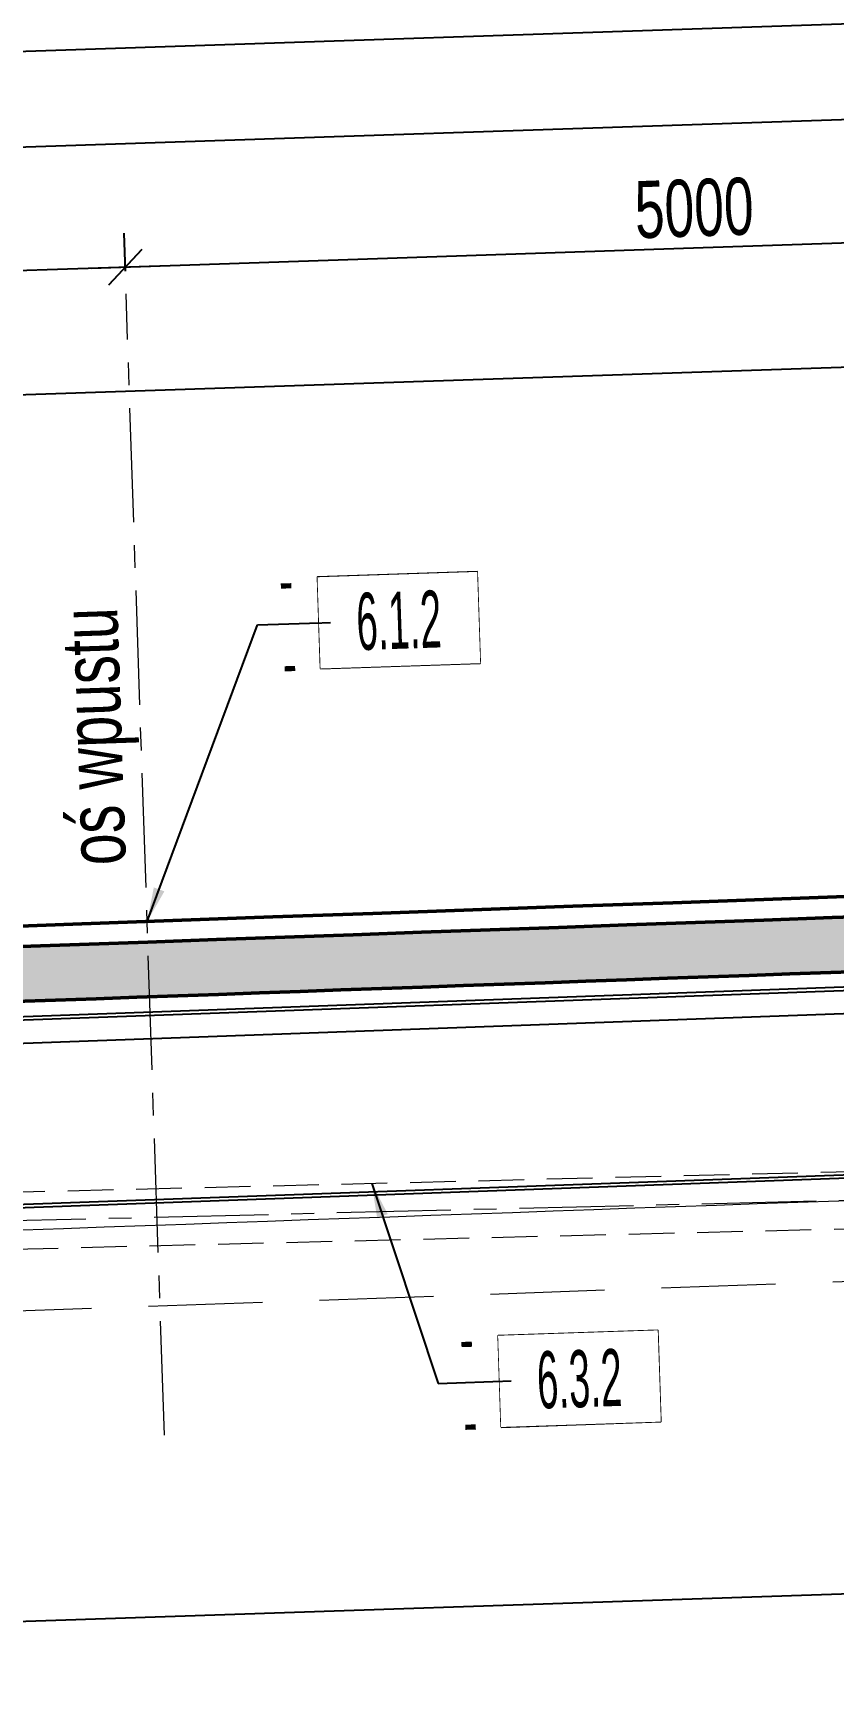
# Model space of a CAD drawing. Header units: metres. Extents: x 8395712 to 9795150, y 4166577 to 5794892.
# Drawn here: x 8418195.47 to 8418198.98, y 5772612.55 to 5772619.8 of the extents above; entities that cross this region are included whole.
import ezdxf
from ezdxf.enums import TextEntityAlignment as Align

# ---------------------------------------------------------------- set-up
doc = ezdxf.new("R2010")
doc.units = ezdxf.units.M
doc.set_wipeout_variables(frame=1)
doc.header["$PDMODE"] = 35
doc.header["$PDSIZE"] = 0.002
for name, pattern in [('CENTER', [2, 1.25, -0.25, 0.25, -0.25]), ('DASHED', [0.75, 0.5, -0.25]), ('HIDDEN', [0.375, 0.25, -0.125])]:
    doc.linetypes.add(name, pattern=pattern)
for name, color, linetype in [('00RysOpi-T', 2, 'Continuous'), ('AII_M_opisy do legendy', 2, 'Continuous'), ('AII_M_prefabrykaty', 6, 'Continuous'), ('AII_opis', 1, 'Continuous')]:
    doc.layers.add(name, color=color, linetype=linetype)
for name, color, linetype, lineweight in [('AII_M_konstrukcja 0.50', 3, 'Continuous', 50), ('AII_M_kreskowanie', 8, 'Continuous', 0), ('AII_M_linie kreskowane', 9, 'HIDDEN', 18), ('AII_M_odwodnienie', 8, 'Continuous', 9), ('AII_M_opisy wymiary', 1, 'Continuous', 25), ('AII_M_wymiary', 1, 'Continuous', 25), ('G_ProfilPodluznyKrzywa', 1, 'Continuous', 50)]:
    doc.layers.add(name, color=color, linetype=linetype, lineweight=lineweight)
doc.styles.add('AII_norm.', font='CDMSIMPL.shx', dxfattribs={"width": 0.75, "bigfont": 'CDMBIGPL.shx'})
doc.styles.add('CDMSTYLE', font='CDMSIMPL.shx', dxfattribs={"width": 0.7, "bigfont": 'CDMBIGPL.shx'})
doc.dimstyles.new('CDM-ME100MM', dxfattribs={"dimscale": 0.1, "dimtxt": 2.5, "dimasz": 1.5, "dimexe": 1.5, "dimexo": 1, "dimgap": 0.5, "dimtad": 1, "dimdec": 0, "dimlfac": 1000, "dimrnd": 1, "dimzin": 9, "dimtxsty": 'CDMSTYLE', "dimblk": 'OBLIQUE', "dimcen": 2.5, "dimdle": 1.5, "dimclrd": 9, "dimclre": 9, "dimclrt": 1, "dimadec": 1, "dimazin": 2, "dimtfac": 1, "dimtdec": 0, "dimtix": 1, "dimtmove": 2, "dimatfit": 3, "dimldrblk": 'DOT', "dimfxl": 1, "dimtvp": 1, "dimtolj": 1, "dimtzin": 0, "dimlwd": 25, "dimlwe": 25, "dimarcsym": 0})
doc.dimstyles.new('CDM-ME100MM$7', dxfattribs={"dimscale": 0.1, "dimtxt": 2.5, "dimasz": 1.5, "dimexe": 1.5, "dimexo": 1, "dimgap": 0.5, "dimtad": 1, "dimdec": 0, "dimlfac": 1000, "dimrnd": 1, "dimzin": 9, "dimtxsty": 'CDMSTYLE', "dimblk": 'OBLIQUE', "dimcen": 2.5, "dimdle": 1.5, "dimclrd": 9, "dimclre": 9, "dimclrt": 1, "dimadec": 1, "dimazin": 2, "dimtfac": 1, "dimtdec": 0, "dimtix": 1, "dimtmove": 2, "dimatfit": 3, "dimfxl": 1, "dimtvp": 1, "dimtolj": 1, "dimtzin": 0, "dimlwd": 25, "dimlwe": 25, "dimarcsym": 0})

# ---------------------------------------------------------------- blocks, each defined once
blk = doc.blocks.new('_OBLIQUE')
at = {"color": 0, "linetype": 'ByBlock'}
blk.add_line((-0.5, -0.5), (0.5, 0.5), dxfattribs=at)
blk = doc.blocks.new('*D100')
at = {"layer": 'AII_M_linie kreskowane', "color": 9, "linetype": 'Continuous', "lineweight": 25, "transparency": 16777216}
for p, q in [((8418201.716837922, 5772609.87320144), (8418201.605086591, 5772613.205705058)), ((8418130.799916105, 5772610.681258122), (8418201.76002956, 5772613.060816562)), ((8418131.056555934, 5772607.503697442), (8418130.944804601, 5772610.836201089))]:
    blk.add_line(p, q, dxfattribs=at)
at = {"layer": 'Defpoints', "color": 0, "linetype": 'Continuous', "lineweight": 25, "transparency": 16777216}
for p in [(8418201.610113828, 5772613.055789325), (8418201.720189413, 5772609.773257619), (8418131.059907425, 5772607.403753621)]:
    blk.add_point(p, dxfattribs=at)
at = {"layer": 'AII_M_linie kreskowane', "color": 9, "linetype": 'Continuous', "lineweight": 25, "transparency": 16777216, "xscale": 0.15, "yscale": 0.15, "zscale": 0.15}
for p, rotation in [((8418201.610113828, 5772613.055789325), 1.920622427509104), ((8418130.949831838, 5772610.686285357), 181.9206224275091)]:
    blk.add_blockref('_OBLIQUE', p, dxfattribs=dict(at, rotation=rotation))
at = {"layer": 'AII_M_linie kreskowane', "color": 1, "linetype": 'Continuous', "lineweight": 25, "transparency": 16777216, "char_height": 0.25, "attachment_point": 5, "rotation": 1.9206224275091044, "style": 'CDMSTYLE'}
for s, insert in [('\\A1;terasa zalewowa przy p=10% min. |t70000', (8418166.27271127, 5772612.087582289)), ('\\A1;70700', (8418166.28583794, 5772611.696135653))]:
    blk.add_mtext(s, dxfattribs=dict(at, insert=insert))
blk = doc.blocks.new('_DOT')
at = {"color": 0, "linetype": 'ByBlock'}
blk.add_line((-0.5, 0), (-1, 0), dxfattribs=at)
at = {"color": 0, "linetype": 'ByBlock', "const_width": 0.5}
blk.add_lwpolyline([(-0.25, 0, 1), (0.25, 0, 1)], format="xyb", close=True, dxfattribs=at)
blk = doc.blocks.new('*D101')
at = {"layer": 'AII_M_wymiary', "color": 9, "lineweight": 25, "transparency": 16777216}
for p, q in [((8418203.46351131, 5772616.307274248), (8418203.34907834, 5772619.719746239)), ((8418179.217672622, 5772618.760445488), (8418203.50402131, 5772619.574857743)), ((8418179.47699409, 5772615.502916438), (8418179.362561118, 5772618.915388457))]:
    blk.add_line(p, q, dxfattribs=at)
at = {"layer": 'Defpoints', "color": 0, "lineweight": 25, "transparency": 16777216}
for p in [(8418203.354105577, 5772619.569830506), (8418203.466862801, 5772616.207330427), (8418179.480345579, 5772615.402972616)]:
    blk.add_point(p, dxfattribs=at)
at = {"layer": 'AII_M_wymiary', "color": 9, "lineweight": 25, "transparency": 16777216, "xscale": 0.15, "yscale": 0.15, "zscale": 0.15}
for p, rotation in [((8418203.354105577, 5772619.569830506), 1.920622427509104), ((8418179.367588354, 5772618.765472724), 181.9206224275091)]:
    blk.add_blockref('_OBLIQUE', p, dxfattribs=dict(at, rotation=rotation))
at = {"layer": 'AII_M_wymiary', "color": 1, "lineweight": 25, "transparency": 16777216, "insert": (8418191.354981856, 5772619.342553304), "char_height": 0.25, "attachment_point": 5, "rotation": 1.9206224275091044, "style": 'CDMSTYLE'}
blk.add_mtext('\\A1;24000', dxfattribs=at)
blk = doc.blocks.new('*D102')
at = {"layer": 'AII_M_wymiary', "color": 9, "lineweight": 25, "transparency": 16777216}
for p, q in [((8418203.46351131, 5772616.307274249), (8418203.335044375, 5772620.138249045)), ((8418128.23228955, 5772617.469688007), (8418203.489987342, 5772619.993360549)), ((8418128.505644988, 5772613.793656087), (8418128.377178049, 5772617.624630975))]:
    blk.add_line(p, q, dxfattribs=at)
at = {"layer": 'Defpoints', "color": 0, "lineweight": 25, "transparency": 16777216}
for p in [(8418203.34007161, 5772619.988333313), (8418203.466862801, 5772616.207330428), (8418128.50899648, 5772613.693712266)]:
    blk.add_point(p, dxfattribs=at)
at = {"layer": 'AII_M_wymiary', "color": 9, "lineweight": 25, "transparency": 16777216, "xscale": 0.15, "yscale": 0.15, "zscale": 0.15}
for p, rotation in [((8418203.34007161, 5772619.988333313), 1.920622427509104), ((8418128.382205283, 5772617.474715242), 181.9206224275091)]:
    blk.add_blockref('_OBLIQUE', p, dxfattribs=dict(at, rotation=rotation))
at = {"layer": 'AII_M_wymiary', "color": 1, "lineweight": 25, "transparency": 16777216, "insert": (8418165.855273338, 5772618.906425965), "char_height": 0.25, "attachment_point": 5, "rotation": 1.9206224275091044, "style": 'CDMSTYLE'}
blk.add_mtext('\\A1;Lt=75000', dxfattribs=at)
blk = doc.blocks.new('*D116')
at = {"layer": 'AII_M_wymiary', "color": 9, "linetype": 'Continuous', "lineweight": 25, "transparency": 16777216}
for p, q in [((8418204.366897535, 5772616.22138065), (8418204.219954044, 5772620.603339291)), ((8418204.374897012, 5772620.458450793), (8418127.318210427, 5772617.874451417)), ((8418127.619639244, 5772613.361251447), (8418127.463098923, 5772618.029394386))]:
    blk.add_line(p, q, dxfattribs=at)
at = {"layer": 'Defpoints', "color": 0, "linetype": 'Continuous', "lineweight": 25, "transparency": 16777216}
for p in [(8418127.46812616, 5772617.879478653), (8418204.370249024, 5772616.121436829), (8418127.622990735, 5772613.261307626)]:
    blk.add_point(p, dxfattribs=at)
at = {"layer": 'AII_M_wymiary', "color": 9, "linetype": 'Continuous', "lineweight": 25, "transparency": 16777216, "xscale": 0.15, "yscale": 0.15, "zscale": 0.15}
for p, rotation in [((8418204.22498128, 5772620.453423558), 1.920622427509082), ((8418127.46812616, 5772617.879478653), 181.9206224275091)]:
    blk.add_blockref('_OBLIQUE', p, dxfattribs=dict(at, rotation=rotation))
at = {"layer": 'AII_M_wymiary', "color": 1, "linetype": 'Continuous', "lineweight": 25, "transparency": 16777216, "insert": (8418165.840688612, 5772619.341352793), "char_height": 0.25, "attachment_point": 5, "rotation": 1.9206224275091044, "style": 'CDMSTYLE'}
blk.add_mtext('\\A1;Lc=76800', dxfattribs=at)
blk = doc.blocks.new('OpiNum01')
at = {"layer": 'AII_M_opisy do legendy', "color": 0, "linetype": 'Continuous'}
blk.add_lwpolyline([(-3.5, -1.999999999999999), (3.500000000000001, -2), (3.5, 2), (-3.5, 2)], close=True, dxfattribs=at)
at = {"color": 9, "linetype": 'Continuous', "lineweight": 25, "style": 'CDMSTYLE', "width": 0.7, "flags": 1}
for tag, p in [('NAZWAPOL', (-4.104931844502406, -6.80252055447653)), ('NAZWAANG', (-4.104931844502403, -10.47658496644755)), ('SPECYF', (-4.104931844502399, -14.15064937841856)), ('ID', (-4.104931844502396, -17.82471379038958)), ('BAZA', (-4.104931844502392, -21.4987782023606)), ('RYSUNEK', (-4.104931844502389, -25.17284261433161))]:
    blk.add_attdef(tag, p, '', height=2, dxfattribs=at)
at = {"layer": 'AII_M_opisy do legendy', "linetype": 'Continuous', "lineweight": -2, "style": 'CDMSTYLE', "width": 0.5}
blk.add_attdef('NR', text='', height=2.5, dxfattribs=at).set_placement((0, 0), align=Align.MIDDLE)
at = {"color": 0, "linetype": 'Continuous'}
blk.add_wipeout([(-3.499999999999999, -1.9999999999999982), (3.4999999999999973, -1.9999999999999991), (3.499999999999997, 2), (-3.499999999999999, 2)], dxfattribs=at).dxf.layer = 'AII_M_opisy do legendy'
blk = doc.blocks.new('OpiTxt01')
at = {"color": 0, "linetype": 'Continuous', "lineweight": 20, "style": 'CDMSTYLE', "width": 0.7}
blk.add_attdef('TEKST_GORNY', (1, 0.8945185874659813), '', height=2, dxfattribs=at)
at = {"color": 0, "linetype": 'Continuous', "lineweight": -2, "style": 'CDMSTYLE', "width": 0.7}
blk.add_attdef('TEKST_DOLNY', (1.049030266685349, -2.731473425873787), '', height=2, dxfattribs=at)
blk = doc.blocks.new('*D226')
at = {"layer": 'AII_M_wymiary', "color": 9, "linetype": 'Continuous', "lineweight": 25, "transparency": 16777216}
for p, q in [((8418195.876596391, 5772618.760825438), (8418195.871001985, 5772618.927654554)), ((8418196.025944954, 5772618.782766057), (8418190.7289224, 5772618.605137046)), ((8418190.879405305, 5772618.593250903), (8418190.873810899, 5772618.760080016))]:
    blk.add_line(p, q, dxfattribs=at)
at = {"layer": 'Defpoints', "color": 0, "linetype": 'Continuous', "lineweight": 25, "transparency": 16777216}
for p in [(8418195.879947882, 5772618.660881617), (8418190.878838135, 5772618.610164283), (8418190.882756796, 5772618.493307082)]:
    blk.add_point(p, dxfattribs=at)
at = {"layer": 'AII_M_wymiary', "color": 9, "linetype": 'Continuous', "lineweight": 25, "transparency": 16777216, "xscale": 0.15, "yscale": 0.15, "zscale": 0.15}
for p, rotation in [((8418195.876029221, 5772618.777738821), 1.920622427509082), ((8418190.878838135, 5772618.610164283), 181.9206224275091)]:
    blk.add_blockref('_OBLIQUE', p, dxfattribs=dict(at, rotation=rotation))
at = {"layer": 'AII_M_wymiary', "color": 1, "linetype": 'Continuous', "lineweight": 25, "transparency": 16777216, "insert": (8418193.37156857, 5772618.86885324), "char_height": 0.25, "attachment_point": 5, "rotation": 1.920622427509091, "style": 'CDMSTYLE'}
blk.add_mtext('\\A1;5000', dxfattribs=at)
blk = doc.blocks.new('*D227')
at = {"layer": 'AII_M_wymiary', "color": 9, "linetype": 'Continuous', "lineweight": 25, "transparency": 16777216}
for p, q in [((8418200.87378748, 5772618.92839998), (8418200.868193073, 5772619.095229113)), ((8418201.023136042, 5772618.950340617), (8418195.726113489, 5772618.772711607)), ((8418195.876596393, 5772618.760825439), (8418195.871001987, 5772618.927654576))]:
    blk.add_line(p, q, dxfattribs=at)
at = {"layer": 'Defpoints', "color": 0, "linetype": 'Continuous', "lineweight": 25, "transparency": 16777216}
for p in [(8418200.877138969, 5772618.828456158), (8418195.876029223, 5772618.777738842), (8418195.879947882, 5772618.660881618)]:
    blk.add_point(p, dxfattribs=at)
at = {"layer": 'AII_M_wymiary', "color": 9, "linetype": 'Continuous', "lineweight": 25, "transparency": 16777216, "xscale": 0.15, "yscale": 0.15, "zscale": 0.15}
for p, rotation in [((8418200.87322031, 5772618.945313381), 1.920622427509162), ((8418195.876029223, 5772618.777738842), 181.9206224275091)]:
    blk.add_blockref('_OBLIQUE', p, dxfattribs=dict(at, rotation=rotation))
at = {"layer": 'AII_M_wymiary', "color": 1, "linetype": 'Continuous', "lineweight": 25, "transparency": 16777216, "insert": (8418198.368759654, 5772619.0364278), "char_height": 0.25, "attachment_point": 5, "rotation": 1.9206224275091168, "style": 'CDMSTYLE'}
blk.add_mtext('\\A1;5000', dxfattribs=at)
blk = doc.blocks.new('*D228')
at = {"layer": 'AII_M_opisy wymiary', "color": 9, "linetype": 'ByBlock', "lineweight": 25, "transparency": 16777216}
for p, q in [((8418204.366678644, 5772616.221373309), (8418204.284706129, 5772618.66585156)), ((8418204.439649098, 5772618.520963063), (8418139.016682852, 5772616.327085886)), ((8418139.248034272, 5772613.90364345), (8418139.161571348, 5772616.482028855))]:
    blk.add_line(p, q, dxfattribs=at)
at = {"layer": 'Defpoints', "color": 0, "linetype": 'ByBlock', "lineweight": 25, "transparency": 16777216}
for p in [(8418139.166598585, 5772616.332113123), (8418204.370030135, 5772616.121429488), (8418139.251385763, 5772613.803699629)]:
    blk.add_point(p, dxfattribs=at)
at = {"layer": 'AII_M_opisy wymiary', "color": 9, "linetype": 'ByBlock', "lineweight": 25, "transparency": 16777216, "xscale": 0.15, "yscale": 0.15, "zscale": 0.15}
for p, rotation in [((8418204.289733365, 5772618.515935827), 1.92062245079579), ((8418139.166598585, 5772616.332113123), 181.9206224507958)]:
    blk.add_blockref('_OBLIQUE', p, dxfattribs=dict(at, rotation=rotation))
at = {"layer": 'AII_M_opisy wymiary', "color": 1, "linetype": 'ByBlock', "lineweight": 25, "transparency": 16777216, "insert": (8418171.720904412, 5772617.640569422), "char_height": 0.25, "attachment_point": 5, "rotation": 1.9206224507958036, "style": 'CDMSTYLE'}
blk.add_mtext('\\A1;zasięg ścieku przykrawężnikowego-65160', dxfattribs=at)
blk = doc.blocks.new('*U427')
at = {"layer": 'AII_M_prefabrykaty', "color": 0, "linetype": 'ByBlock', "lineweight": -2}
for p, q in [((0.3499999975879299, 0.8364509619858569), (23.24925278525548, 0.8364509619858569)), ((0.3499999975879299, 0.8214509619858741), (23.24925278525548, 0.8214509619858741)), ((-3.065903954726646e-09, 0.7200000000000002), (23.59925278507467, 0.7200000000000002)), ((-4.18083345721243e-11, 0.01500000068585194), (23.59925278507467, 0.01500000068585194))]:
    blk.add_line(p, q, dxfattribs=at)
blk.add_lwpolyline([(0, 0), (23.59925278507467, 0), (23.59925278507467, 0.8999999999999999), (5.510910596163092e-17, 0.8999999999999999)], close=True, dxfattribs=at)

msp = doc.modelspace()

# ---------------------------------------------------------------- hatches: boundary and pattern name
at = {"layer": 'AII_M_kreskowanie', "linetype": 'Continuous', "lineweight": 0}
h = msp.add_hatch(dxfattribs=at)
h.set_pattern_fill('ANSI33', color=256, angle=1.920622450795788)
h.set_pattern_definition([(46.92062245079578, (8419754.918269407, 5772441.43848708), (-0.1826020399551773, 0.170752730590781), []), (46.92062245079578, (8419755.094946792, 5772441.444411734), (-0.1826020399551773, 0.170752730590781), [0.125, -0.0625])])
edge = h.paths.add_edge_path()
edge.add_line((8418178.85502972, 5772613.164105284), (8418180.254243225, 5772613.211026155))
edge.add_line((8418180.254243227, 5772613.211026155), (8418180.193845203, 5772615.012137812))
edge.add_ellipse((8418910.81203124, 5752628.691886774), major_axis=(19988.43453884873, 670.2871003972955), ratio=1, start_angle=90.10733989868459, end_angle=90.1729448485292, ccw=False)
edge.add_line((8418203.079103138, 5772615.83561001), (8418203.125999019, 5772614.437141873))
edge.add_line((8418203.12599902, 5772614.437141874), (8418204.025493417, 5772614.467305291))
edge.add_line((8418204.025493417, 5772614.467305291), (8418203.987231191, 5772615.608311756))
edge.add_line((8418203.98723119, 5772615.608311756), (8418204.387006477, 5772615.621717718))
edge.add_line((8418204.387006477, 5772615.621717718), (8418204.370249022, 5772616.121436827))
edge.add_ellipse((8418910.81203124, 5752628.691886774), major_axis=(19988.67440402097, 670.2951439752192), ratio=1, start_angle=90.10361436185815, end_angle=90.32363280970637)
edge.add_line((8418127.622990737, 5772613.261307626), (8418127.639748191, 5772612.761588518))
edge.add_line((8418127.639748191, 5772612.761588517), (8418128.039523479, 5772612.774994479))
edge.add_line((8418128.039523479, 5772612.77499448), (8418128.077560773, 5772611.640695482))
edge.add_line((8418128.077560773, 5772611.640695482), (8418128.977055172, 5772611.6708589))
edge.add_line((8418128.977055172, 5772611.6708589), (8418128.930059439, 5772613.072304815))
edge.add_ellipse((8418910.81203124, 5752628.691886774), major_axis=(19988.43453884873, 670.2871003972955), ratio=1, start_angle=90.25430677026202, end_angle=90.319912347549, ccw=False)
edge.add_line((8418151.813348686, 5772613.954484766), (8418151.873571726, 5772612.158591275))
edge.add_line((8418151.873571724, 5772612.158591274), (8418153.272785228, 5772612.205512146))
edge.add_line((8418153.27278523, 5772612.205512146), (8418153.212355575, 5772614.007567099))
edge.add_ellipse((8418910.81203124, 5752628.691886774), major_axis=(19988.43453884873, 670.2871003972955), ratio=1, start_angle=90.1769556379711, end_angle=90.25029596063138, ccw=False)
edge.add_line((8418178.79477497, 5772614.960944488), (8418178.855029723, 5772613.164105284))

# ---------------------------------------------------------------- linework, layer by layer
at = {"layer": 'AII_M_konstrukcja 0.50', "extrusion": (0, 0, -1)}
msp.add_ellipse((8418910.81203124, 5752628.691886774), major_axis=(19988.67440402097, 670.2951439752192), ratio=1, start_param=4.706740522287833, end_param=4.710580568617912, dxfattribs=at)
at = {"layer": 'AII_M_konstrukcja 0.50', "extrusion": (0, 0, -0.9999999999999998)}
msp.add_ellipse((8418910.81203124, 5752628.691886774), major_axis=(19988.43453884873, 670.2871003972954), ratio=1, start_param=4.709370523353492, end_param=4.710515545733886, dxfattribs=at)
at = {"layer": 'AII_M_konstrukcja 0.50', "color": 1, "lineweight": 0, "extrusion": (0, 0, -1)}
msp.add_ellipse((8418910.81203124, 5752628.691886774), major_axis=(19987.43510063106, 670.2535854892794), ratio=1, start_param=4.709370523353492, end_param=4.710515545733886, dxfattribs=at)
at = {"layer": 'AII_M_konstrukcja 0.50', "color": 8, "linetype": 'DASHED', "lineweight": 0, "extrusion": (0, 0, -1)}
msp.add_ellipse((8418910.819460314, 5752628.337913715), major_axis=(19987.43510063106, 670.2535854892794), ratio=1, start_param=4.709370523353492, end_param=4.710515545733886, dxfattribs=at)
at = {"layer": 'AII_M_odwodnienie', "color": 140, "linetype": 'CENTER', "ltscale": 0.4}
msp.add_line((8418196.04752242, 5772613.663690532), (8418195.87994788, 5772618.66088162), dxfattribs=at)
at = {"layer": 'AII_M_odwodnienie', "color": 140, "linetype": 'DASHED', "ltscale": 0.4, "elevation": -3.053802376826493e-10}
for points in [[(8418217.462119525, 5772614.488310997), (8418203.038766237, 5772614.420013742), (8418203.022229383, 5772614.913154436), (8418170.184660379, 5772614.111363621)], [(8418217.470499927, 5772614.238401475), (8418202.797119511, 5772614.166722684), (8418202.780665187, 5772614.657402257), (8418170.193039525, 5772613.861491575)]]:
    msp.add_lwpolyline(points, dxfattribs=at)
at = {"layer": 'AII_M_odwodnienie', "color": 140, "linetype": 'CENTER', "ltscale": 0.4, "elevation": -3.053802376826493e-10}
msp.add_lwpolyline([(8418217.466309726, 5772614.363356236), (8418202.917942874, 5772614.293368213), (8418202.901447285, 5772614.785278347), (8418170.188849952, 5772613.986427598)], dxfattribs=at)
at = {"layer": 'AII_M_opisy wymiary', "color": 1, "linetype": 'ByBlock', "lineweight": 40}
msp.add_circle((8418171.830326973, 5772432.124002992), 22459.48405515863, dxfattribs=at)
at = {"layer": 'G_ProfilPodluznyKrzywa', "extrusion": (0, 0, -1)}
msp.add_ellipse((8418910.81203124, 5752628.691886774), major_axis=(19988.76435346056, 670.2981603169407), ratio=1, start_param=4.705869810375112, end_param=4.711481360107568, dxfattribs=at)

# ---------------------------------------------------------------- block references
at = {"layer": 'Defpoints', "color": 250, "linetype": 'Continuous', "lineweight": 0}
for p, xscale, yscale, zscale, rotation in [((8418196.455200471, 5772617.211427143), 0.09999999999999996, 0.09999999999999996, 0.09999999999999996, 1.920621887529863), ((8418197.246488463, 5772613.890038815), 0.09999999999999999, 0.09999999999999999, 0.09999999999999999, 1.920622450795788)]:
    msp.add_blockref('OpiTxt01', p, dxfattribs=dict(at, xscale=xscale, yscale=yscale, zscale=zscale, rotation=rotation)).add_auto_attribs({'TEKST_GORNY': '-', 'TEKST_DOLNY': '-'})

# ---------------------------------------------------------------- texts
at = {"layer": 'AII_opis', "lineweight": 25, "insert": (8418195.954021396, 5772616.164939192), "char_height": 0.2499999999999998, "attachment_point": 7, "rotation": 91.92062243379732, "line_spacing_factor": 1.2, "style": 'AII_norm.'}
msp.add_mtext('oś wpustu', dxfattribs=at)

# ---------------------------------------------------------------- dimensions: what is measured, and where the dimension line sits
at = {"layer": 'AII_M_linie kreskowane', "linetype": 'Continuous', "lineweight": 25}
dim = msp.add_linear_dim(base=(8418201.610113828, 5772613.055789325), p1=(8418131.059907423, 5772607.403753622), p2=(8418201.720189413, 5772609.773257619), angle=1.920622427509109, text='terasa zalewowa przy p=10% min. |t70000\\X<>', dimstyle='CDM-ME100MM', dxfattribs=at)
dim.commit()
dim.dimension.update_dxf_attribs({"geometry": '*D100', "text_midpoint": (8418166.279972833, 5772611.871037342)})
at = {"layer": 'AII_M_wymiary', "color": 1, "linetype": 'Continuous', "lineweight": 25}
dim = msp.add_linear_dim(base=(8418127.46812616, 5772617.879478653), p1=(8418204.370249024, 5772616.121436828), p2=(8418127.622990737, 5772613.261307626), angle=1.920622427509109, text='Lc=<>', dimstyle='CDM-ME100MM', dxfattribs=at)
dim.commit()
dim.dimension.update_dxf_attribs({"geometry": '*D116', "text_midpoint": (8418165.840688612, 5772619.341352793)})
at = {"layer": 'AII_M_wymiary', "lineweight": 25}
dim = msp.add_linear_dim(base=(8418203.34007161, 5772619.988333313), p1=(8418128.50899648, 5772613.693712267), p2=(8418203.466862801, 5772616.207330428), angle=1.920622427509109, text='Lt=<>', dimstyle='CDM-ME100MM', dxfattribs=at)
dim.commit()
dim.dimension.update_dxf_attribs({"geometry": '*D102', "text_midpoint": (8418165.855273338, 5772618.906425965)})
dim = msp.add_linear_dim(base=(8418203.354105577, 5772619.569830506), p1=(8418179.480345579, 5772615.402972616), p2=(8418203.466862801, 5772616.207330427), angle=1.920622427509109, dimstyle='CDM-ME100MM', dxfattribs=at)
dim.commit()
dim.dimension.update_dxf_attribs({"geometry": '*D101', "text_midpoint": (8418191.354981856, 5772619.342553304)})
at = {"layer": 'AII_M_wymiary', "linetype": 'Continuous', "lineweight": 25}
for base, p1, p2, angle, picture, middle in [((8418195.876029223, 5772618.777738842), (8418200.877138969, 5772618.828456158), (8418195.879947882, 5772618.660881619), 1.920622427509111, '*D227', (8418198.368759654, 5772619.0364278)), ((8418190.878838135, 5772618.610164283), (8418195.879947882, 5772618.660881618), (8418190.882756796, 5772618.493307082), 1.920622427509097, '*D226', (8418193.37156857, 5772618.86885324))]:
    dim = msp.add_linear_dim(base=base, p1=p1, p2=p2, angle=angle, dimstyle='CDM-ME100MM', dxfattribs=at)
    dim.commit()
    dim.dimension.update_dxf_attribs({"geometry": picture, "text_midpoint": middle})

# ---------------------------------------------------------------- next in the draw order: block references
at = {"layer": '00RysOpi-T', "color": 1, "linetype": 'Continuous', "lineweight": 0, "xscale": 0.09999999999999999, "yscale": 0.09999999999999999, "zscale": 0.09999999999999999, "rotation": 1.920622450795788}
msp.add_blockref('OpiNum01', (8418197.866140159, 5772613.91081806), dxfattribs=at).add_auto_attribs({'NR': '6.3.2'})

# ---------------------------------------------------------------- next in the draw order: block references
at = {"layer": 'AII_M_prefabrykaty', "color": 9, "rotation": 2.060089886857813}
msp.add_blockref('*U427', (8418179.87641387, 5772614.100407403), dxfattribs=at)

# ---------------------------------------------------------------- next in the draw order: dimensions: what is measured, and where the dimension line sits
at = {"layer": 'AII_M_opisy wymiary', "color": 1, "linetype": 'ByBlock', "lineweight": 25}
dim = msp.add_linear_dim(base=(8418139.166598585, 5772616.332113123), p1=(8418204.370030133, 5772616.121429488), p2=(8418139.251385761, 5772613.803699628), angle=1.920622450795788, text='zasięg ścieku przykrawężnikowego-<>', dimstyle='CDM-ME100MM', dxfattribs=at)
dim.commit()
dim.dimension.update_dxf_attribs({"geometry": '*D228', "text_midpoint": (8418171.720904412, 5772617.640569422)})

# ---------------------------------------------------------------- next in the draw order: leaders
at = {"layer": '00RysOpi-T', "color": 9, "linetype": 'Continuous', "lineweight": 0}
msp.add_leader([(8418196.955770327, 5772614.766176357), (8418197.246488463, 5772613.890038815), (8418197.566308694, 5772613.900763587)], dimstyle='CDM-ME100MM$7', dxfattribs=at)

# ---------------------------------------------------------------- next in the draw order: block references
at = {"layer": '00RysOpi-T', "color": 1, "linetype": 'Continuous', "lineweight": 0, "xscale": 0.09999999999999996, "yscale": 0.09999999999999996, "zscale": 0.09999999999999996, "rotation": 1.920621887529863}
msp.add_blockref('OpiNum01', (8418197.074852165, 5772617.232206379), dxfattribs=at).add_auto_attribs({'NR': '6.1.2'})

# ---------------------------------------------------------------- next in the draw order: leaders
at = {"layer": '00RysOpi-T', "color": 9, "linetype": 'Continuous', "lineweight": 0}
msp.add_leader([(8418195.972097967, 5772615.912901006), (8418196.455200471, 5772617.211427143), (8418196.7750207, 5772617.22215191)], dimstyle='CDM-ME100MM$7', dxfattribs=at)

doc.saveas('drawing.dxf')
